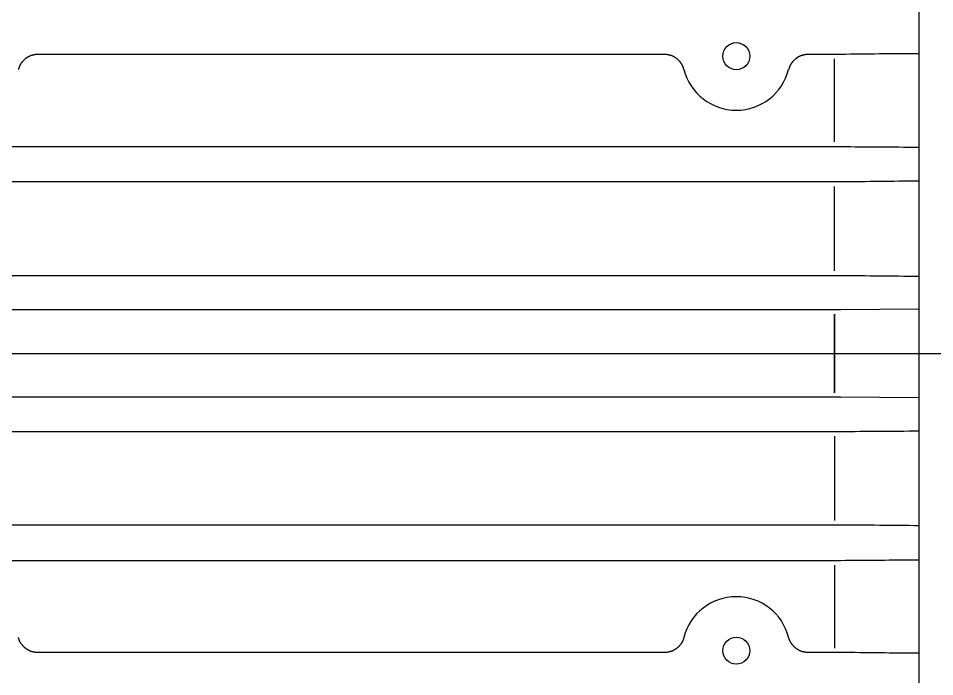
# Model space of a CAD drawing. Units: millimetres at full size. Extents: x -1560 to 1602, y -1094 to 1094.
# Drawn here: x 886.7 to 954.5, y 618.4 to 667.1 of the extents above; entities that cross this region are included whole.
import ezdxf

# ---------------------------------------------------------------- set-up
doc = ezdxf.new("R2010")
doc.units = ezdxf.units.MM
doc.header["$LTSCALE"] = 11.8857
doc.layers.add('0-1_GR1', color=134, linetype='Continuous')

msp = doc.modelspace()

# ---------------------------------------------------------------- linework, layer by layer
at = {"layer": '0-1_GR1', "color": 3}
for p, q in [((953.3, 671.65), (953.3, 612.97)), ((953.3, 642.31), (953.3, 565.57))]:
    msp.add_line(p, q, dxfattribs=at)
at = {"layer": '0-1_GR1'}
for p, q in [((934.48, 664.44), (888.13, 664.44)), ((947.06, 664.44), (945.13, 664.44)), ((947.06, 657.97), (947.06, 664.1)), ((856.34, 657.63), (947.06, 657.63)), ((947.06, 655.01), (856.34, 655.01)), ((947.06, 648.43), (947.06, 654.66)), ((856.34, 648.09), (947.06, 648.09)), ((947.06, 645.54), (856.34, 645.54)), ((953.3, 645.59), (947.53, 645.54)), ((947.06, 645.21), (947.06, 639.4)), ((947.06, 639.4), (947.06, 645.21)), ((122.61, 642.31), (1021.04, 642.31)), ((585.3, 642.31), (1030.84, 642.31)), ((947.06, 639.08), (856.34, 639.08)), ((953.3, 639.03), (947.53, 639.08)), ((856.34, 636.53), (947.06, 636.53)), ((947.06, 636.18), (947.06, 629.95)), ((947.06, 629.61), (856.34, 629.61)), ((856.34, 626.99), (947.06, 626.99)), ((947.06, 626.65), (947.06, 620.51)), ((934.48, 620.18), (888.13, 620.18)), ((947.06, 620.18), (945.13, 620.18))]:
    msp.add_line(p, q, dxfattribs=at)
for points in [[(953.3, 664.49), (952.94, 664.49), (952.57, 664.49), (952.21, 664.48), (951.84, 664.48), (951.48, 664.48), (951.12, 664.47), (950.76, 664.47), (950.39, 664.47), (950.03, 664.46), (949.67, 664.46), (949.31, 664.46), (948.96, 664.45), (948.6, 664.45), (948.24, 664.45), (947.89, 664.44), (947.53, 664.44)], [(887.14, 664.07), (887.12, 664.05), (887.1, 664.03), (887.08, 664.01), (887.06, 663.99), (887.04, 663.97), (887.02, 663.95), (887, 663.93), (886.98, 663.91), (886.97, 663.89), (886.95, 663.87), (886.93, 663.85), (886.92, 663.83), (886.9, 663.8), (886.89, 663.78), (886.87, 663.76), (886.86, 663.74), (886.84, 663.71), (886.83, 663.69), (886.82, 663.67), (886.8, 663.64), (886.79, 663.62), (886.78, 663.6), (886.77, 663.57), (886.76, 663.55), (886.75, 663.52), (886.74, 663.5), (886.73, 663.47), (886.72, 663.45), (886.71, 663.42), (886.7, 663.4), (886.69, 663.37), (886.69, 663.34), (886.68, 663.32)], [(888.13, 664.44), (888.1, 664.44), (888.07, 664.44), (888.05, 664.44), (888.02, 664.43), (887.99, 664.43), (887.96, 664.43), (887.93, 664.43), (887.91, 664.42), (887.88, 664.42), (887.85, 664.41), (887.82, 664.41), (887.8, 664.4), (887.77, 664.39), (887.74, 664.39), (887.72, 664.38), (887.69, 664.37), (887.66, 664.36), (887.64, 664.36), (887.61, 664.35), (887.58, 664.34), (887.56, 664.33), (887.53, 664.31), (887.51, 664.3), (887.48, 664.29), (887.46, 664.28), (887.43, 664.27), (887.41, 664.25), (887.38, 664.24), (887.36, 664.23), (887.34, 664.21), (887.31, 664.2), (887.29, 664.18), (887.27, 664.17), (887.24, 664.15), (887.22, 664.14), (887.2, 664.12), (887.18, 664.1), (887.16, 664.08), (887.14, 664.07)], [(935.34, 664.17), (935.32, 664.18), (935.29, 664.2), (935.27, 664.21), (935.25, 664.23), (935.22, 664.24), (935.2, 664.25), (935.17, 664.27), (935.15, 664.28), (935.12, 664.29), (935.1, 664.3), (935.07, 664.31), (935.05, 664.33), (935.02, 664.34), (935, 664.35), (934.97, 664.35), (934.94, 664.36), (934.92, 664.37), (934.89, 664.38), (934.86, 664.39), (934.84, 664.39), (934.81, 664.4), (934.78, 664.41), (934.75, 664.41), (934.73, 664.42), (934.7, 664.42), (934.67, 664.43), (934.64, 664.43), (934.62, 664.43), (934.59, 664.43), (934.56, 664.44), (934.53, 664.44), (934.5, 664.44), (934.48, 664.44)], [(935.93, 663.32), (935.92, 663.34), (935.91, 663.37), (935.9, 663.4), (935.9, 663.42), (935.89, 663.45), (935.88, 663.47), (935.87, 663.5), (935.86, 663.52), (935.85, 663.55), (935.84, 663.57), (935.83, 663.59), (935.81, 663.62), (935.8, 663.64), (935.79, 663.67), (935.78, 663.69), (935.76, 663.71), (935.75, 663.74), (935.73, 663.76), (935.72, 663.78), (935.7, 663.8), (935.69, 663.83), (935.67, 663.85), (935.66, 663.87), (935.64, 663.89), (935.62, 663.91), (935.6, 663.93), (935.58, 663.95), (935.57, 663.97), (935.55, 663.99), (935.53, 664.01), (935.51, 664.03), (935.49, 664.05), (935.47, 664.07), (935.45, 664.08), (935.43, 664.1), (935.41, 664.12), (935.38, 664.13), (935.36, 664.15), (935.34, 664.17)], [(944.14, 664.07), (944.12, 664.05), (944.1, 664.03), (944.08, 664.01), (944.06, 663.99), (944.04, 663.97), (944.02, 663.95), (944, 663.93), (943.98, 663.91), (943.97, 663.89), (943.95, 663.87), (943.93, 663.85), (943.92, 663.83), (943.9, 663.8), (943.89, 663.78), (943.87, 663.76), (943.86, 663.74), (943.84, 663.71), (943.83, 663.69), (943.82, 663.67), (943.8, 663.64), (943.79, 663.62), (943.78, 663.6), (943.77, 663.57), (943.76, 663.55), (943.75, 663.52), (943.74, 663.5), (943.73, 663.47), (943.72, 663.45), (943.71, 663.42), (943.7, 663.4), (943.69, 663.37), (943.68, 663.34), (943.68, 663.32)], [(945.13, 664.44), (945.1, 664.44), (945.07, 664.44), (945.04, 664.44), (945.02, 664.43), (944.99, 664.43), (944.96, 664.43), (944.93, 664.43), (944.91, 664.42), (944.88, 664.42), (944.85, 664.41), (944.82, 664.41), (944.8, 664.4), (944.77, 664.39), (944.74, 664.39), (944.72, 664.38), (944.69, 664.37), (944.66, 664.36), (944.64, 664.36), (944.61, 664.35), (944.58, 664.34), (944.56, 664.33), (944.53, 664.31), (944.51, 664.3), (944.48, 664.29), (944.46, 664.28), (944.43, 664.27), (944.41, 664.25), (944.38, 664.24), (944.36, 664.23), (944.34, 664.21), (944.31, 664.2), (944.29, 664.18), (944.27, 664.17), (944.24, 664.15), (944.22, 664.14), (944.2, 664.12), (944.18, 664.1), (944.16, 664.08), (944.14, 664.07)], [(947.53, 664.44), (947.51, 664.44), (947.49, 664.44), (947.47, 664.44), (947.45, 664.44), (947.44, 664.44), (947.42, 664.44), (947.4, 664.44), (947.38, 664.44), (947.36, 664.44), (947.34, 664.44), (947.32, 664.44), (947.3, 664.44), (947.28, 664.44), (947.26, 664.44), (947.24, 664.44), (947.22, 664.44), (947.2, 664.44), (947.18, 664.44), (947.16, 664.44), (947.14, 664.44), (947.12, 664.44), (947.1, 664.44), (947.08, 664.44), (947.06, 664.44)], [(947.06, 657.63), (947.08, 657.63), (947.1, 657.63), (947.12, 657.63), (947.14, 657.63), (947.16, 657.63), (947.18, 657.63), (947.2, 657.63), (947.22, 657.63), (947.24, 657.63), (947.26, 657.63), (947.28, 657.63), (947.3, 657.63), (947.32, 657.63), (947.34, 657.63), (947.36, 657.63), (947.38, 657.63), (947.4, 657.62), (947.42, 657.62), (947.44, 657.62), (947.45, 657.62), (947.47, 657.62), (947.49, 657.62), (947.51, 657.62), (947.53, 657.62)], [(947.53, 657.62), (947.89, 657.62), (948.24, 657.62), (948.6, 657.61), (948.96, 657.61), (949.32, 657.61), (949.67, 657.6), (950.03, 657.6), (950.39, 657.6), (950.76, 657.6), (951.12, 657.59), (951.48, 657.59), (951.84, 657.59), (952.21, 657.58), (952.57, 657.58), (952.94, 657.58), (953.3, 657.57)], [(947.53, 655.01), (947.51, 655.01), (947.49, 655.01), (947.47, 655.01), (947.45, 655.01), (947.44, 655.01), (947.42, 655.01), (947.4, 655.01), (947.38, 655.01), (947.36, 655.01), (947.34, 655.01), (947.32, 655.01), (947.3, 655.01), (947.28, 655.01), (947.26, 655.01), (947.24, 655.01), (947.22, 655.01), (947.2, 655.01), (947.18, 655.01), (947.16, 655.01), (947.14, 655.01), (947.12, 655.01), (947.1, 655.01), (947.08, 655.01), (947.06, 655.01)], [(953.3, 655.06), (952.94, 655.06), (952.57, 655.05), (952.21, 655.05), (951.84, 655.05), (951.48, 655.04), (951.12, 655.04), (950.76, 655.04), (950.4, 655.03), (950.04, 655.03), (949.68, 655.03), (949.32, 655.02), (948.96, 655.02), (948.6, 655.02), (948.24, 655.01), (947.89, 655.01), (947.53, 655.01)], [(947.06, 648.09), (947.08, 648.09), (947.1, 648.09), (947.12, 648.09), (947.14, 648.09), (947.16, 648.09), (947.18, 648.09), (947.2, 648.09), (947.22, 648.09), (947.24, 648.08), (947.26, 648.08), (947.28, 648.08), (947.3, 648.08), (947.32, 648.08), (947.34, 648.08), (947.36, 648.08), (947.38, 648.08), (947.4, 648.08), (947.42, 648.08), (947.44, 648.08), (947.45, 648.08), (947.47, 648.08), (947.49, 648.08), (947.51, 648.08), (947.53, 648.08)], [(947.53, 648.08), (947.89, 648.08), (948.24, 648.08), (948.6, 648.07), (948.96, 648.07), (949.32, 648.07), (949.68, 648.06), (950.04, 648.06), (950.4, 648.06), (950.76, 648.06), (951.12, 648.05), (951.48, 648.05), (951.84, 648.05), (952.21, 648.04), (952.57, 648.04), (952.94, 648.04), (953.3, 648.03)], [(947.53, 645.54), (947.51, 645.54), (947.49, 645.54), (947.47, 645.54), (947.45, 645.54), (947.43, 645.54), (947.42, 645.54), (947.4, 645.54), (947.38, 645.54), (947.36, 645.54), (947.34, 645.54), (947.32, 645.54), (947.3, 645.54), (947.28, 645.54), (947.26, 645.54), (947.24, 645.54), (947.22, 645.54), (947.2, 645.54), (947.18, 645.54), (947.16, 645.54), (947.14, 645.54), (947.12, 645.54), (947.1, 645.54), (947.08, 645.54), (947.06, 645.54)], [(947.53, 639.08), (947.51, 639.08), (947.49, 639.08), (947.47, 639.08), (947.45, 639.08), (947.43, 639.08), (947.42, 639.08), (947.4, 639.08), (947.38, 639.08), (947.36, 639.08), (947.34, 639.08), (947.32, 639.08), (947.3, 639.08), (947.28, 639.08), (947.26, 639.08), (947.24, 639.08), (947.22, 639.08), (947.2, 639.08), (947.18, 639.08), (947.16, 639.08), (947.14, 639.08), (947.12, 639.08), (947.1, 639.08), (947.08, 639.08), (947.06, 639.08)], [(947.06, 636.53), (947.08, 636.53), (947.1, 636.53), (947.12, 636.53), (947.14, 636.53), (947.16, 636.53), (947.18, 636.53), (947.2, 636.53), (947.22, 636.53), (947.24, 636.53), (947.26, 636.53), (947.28, 636.53), (947.3, 636.53), (947.32, 636.53), (947.34, 636.53), (947.36, 636.53), (947.38, 636.53), (947.4, 636.53), (947.42, 636.53), (947.44, 636.53), (947.45, 636.53), (947.47, 636.53), (947.49, 636.53), (947.51, 636.53), (947.53, 636.53)], [(947.53, 636.53), (947.89, 636.54), (948.24, 636.54), (948.6, 636.54), (948.96, 636.55), (949.32, 636.55), (949.68, 636.55), (950.04, 636.56), (950.4, 636.56), (950.76, 636.56), (951.12, 636.56), (951.48, 636.57), (951.84, 636.57), (952.21, 636.57), (952.57, 636.58), (952.94, 636.58), (953.3, 636.58)], [(947.53, 629.61), (947.51, 629.61), (947.49, 629.61), (947.47, 629.61), (947.45, 629.61), (947.44, 629.61), (947.42, 629.61), (947.4, 629.61), (947.38, 629.61), (947.36, 629.61), (947.34, 629.61), (947.32, 629.61), (947.3, 629.61), (947.28, 629.61), (947.26, 629.61), (947.24, 629.61), (947.22, 629.61), (947.2, 629.61), (947.18, 629.61), (947.16, 629.61), (947.14, 629.61), (947.12, 629.61), (947.1, 629.61), (947.08, 629.61), (947.06, 629.61)], [(953.3, 629.56), (952.94, 629.56), (952.57, 629.57), (952.21, 629.57), (951.84, 629.57), (951.48, 629.57), (951.12, 629.58), (950.76, 629.58), (950.4, 629.58), (950.04, 629.59), (949.68, 629.59), (949.32, 629.59), (948.96, 629.6), (948.6, 629.6), (948.24, 629.6), (947.89, 629.61), (947.53, 629.61)], [(947.06, 626.99), (947.08, 626.99), (947.1, 626.99), (947.12, 626.99), (947.14, 626.99), (947.16, 626.99), (947.18, 626.99), (947.2, 626.99), (947.22, 626.99), (947.24, 626.99), (947.26, 626.99), (947.28, 626.99), (947.3, 626.99), (947.32, 626.99), (947.34, 626.99), (947.36, 626.99), (947.38, 626.99), (947.4, 626.99), (947.42, 626.99), (947.44, 626.99), (947.45, 626.99), (947.47, 626.99), (947.49, 626.99), (947.51, 626.99), (947.53, 626.99)], [(947.53, 626.99), (947.89, 627), (948.24, 627), (948.6, 627), (948.96, 627.01), (949.32, 627.01), (949.67, 627.01), (950.03, 627.02), (950.39, 627.02), (950.76, 627.02), (951.12, 627.03), (951.48, 627.03), (951.84, 627.03), (952.21, 627.03), (952.57, 627.04), (952.94, 627.04), (953.3, 627.04)], [(887.14, 620.55), (887.12, 620.57), (887.1, 620.59), (887.08, 620.61), (887.06, 620.63), (887.04, 620.65), (887.02, 620.67), (887, 620.69), (886.98, 620.71), (886.97, 620.73), (886.95, 620.75), (886.93, 620.77), (886.92, 620.79), (886.9, 620.81), (886.89, 620.84), (886.87, 620.86), (886.86, 620.88), (886.84, 620.9), (886.83, 620.93), (886.82, 620.95), (886.8, 620.97), (886.79, 621), (886.78, 621.02), (886.77, 621.05), (886.76, 621.07), (886.75, 621.1), (886.74, 621.12), (886.73, 621.15), (886.72, 621.17), (886.71, 621.2), (886.7, 621.22), (886.69, 621.25), (886.69, 621.27), (886.68, 621.3)], [(935.93, 621.3), (935.92, 621.27), (935.91, 621.25), (935.9, 621.22), (935.9, 621.2), (935.89, 621.17), (935.88, 621.15), (935.87, 621.12), (935.86, 621.1), (935.85, 621.07), (935.84, 621.05), (935.83, 621.02), (935.81, 621), (935.8, 620.97), (935.79, 620.95), (935.78, 620.93), (935.76, 620.9), (935.75, 620.88), (935.73, 620.86), (935.72, 620.84), (935.7, 620.81), (935.69, 620.79), (935.67, 620.77), (935.66, 620.75), (935.64, 620.73), (935.62, 620.71), (935.6, 620.69), (935.58, 620.67), (935.57, 620.65), (935.55, 620.63), (935.53, 620.61), (935.51, 620.59), (935.49, 620.57), (935.47, 620.55), (935.45, 620.53), (935.43, 620.52), (935.41, 620.5), (935.38, 620.48), (935.36, 620.47), (935.34, 620.45)], [(944.14, 620.55), (944.12, 620.57), (944.1, 620.59), (944.08, 620.61), (944.06, 620.63), (944.04, 620.65), (944.02, 620.67), (944, 620.69), (943.98, 620.71), (943.97, 620.73), (943.95, 620.75), (943.93, 620.77), (943.92, 620.79), (943.9, 620.81), (943.89, 620.84), (943.87, 620.86), (943.86, 620.88), (943.84, 620.9), (943.83, 620.93), (943.82, 620.95), (943.8, 620.97), (943.79, 621), (943.78, 621.02), (943.77, 621.05), (943.76, 621.07), (943.75, 621.1), (943.74, 621.12), (943.73, 621.15), (943.72, 621.17), (943.71, 621.2), (943.7, 621.22), (943.69, 621.25), (943.68, 621.27), (943.68, 621.3)], [(888.13, 620.18), (888.1, 620.18), (888.07, 620.18), (888.05, 620.18), (888.02, 620.18), (887.99, 620.19), (887.96, 620.19), (887.93, 620.19), (887.91, 620.2), (887.88, 620.2), (887.85, 620.2), (887.82, 620.21), (887.8, 620.22), (887.77, 620.22), (887.74, 620.23), (887.72, 620.24), (887.69, 620.24), (887.66, 620.25), (887.64, 620.26), (887.61, 620.27), (887.58, 620.28), (887.56, 620.29), (887.53, 620.3), (887.51, 620.31), (887.48, 620.33), (887.46, 620.34), (887.43, 620.35), (887.41, 620.36), (887.38, 620.38), (887.36, 620.39), (887.34, 620.4), (887.31, 620.42), (887.29, 620.43), (887.27, 620.45), (887.24, 620.47), (887.22, 620.48), (887.2, 620.5), (887.18, 620.52), (887.16, 620.53), (887.14, 620.55)], [(935.34, 620.45), (935.32, 620.43), (935.29, 620.42), (935.27, 620.41), (935.25, 620.39), (935.22, 620.38), (935.2, 620.36), (935.17, 620.35), (935.15, 620.34), (935.12, 620.33), (935.1, 620.31), (935.07, 620.3), (935.05, 620.29), (935.02, 620.28), (935, 620.27), (934.97, 620.26), (934.94, 620.25), (934.92, 620.25), (934.89, 620.24), (934.86, 620.23), (934.84, 620.22), (934.81, 620.22), (934.78, 620.21), (934.75, 620.21), (934.73, 620.2), (934.7, 620.2), (934.67, 620.19), (934.64, 620.19), (934.62, 620.19), (934.59, 620.18), (934.56, 620.18), (934.53, 620.18), (934.5, 620.18), (934.48, 620.18)], [(945.13, 620.18), (945.1, 620.18), (945.07, 620.18), (945.04, 620.18), (945.02, 620.18), (944.99, 620.19), (944.96, 620.19), (944.93, 620.19), (944.91, 620.2), (944.88, 620.2), (944.85, 620.2), (944.82, 620.21), (944.8, 620.22), (944.77, 620.22), (944.74, 620.23), (944.72, 620.24), (944.69, 620.24), (944.66, 620.25), (944.64, 620.26), (944.61, 620.27), (944.58, 620.28), (944.56, 620.29), (944.53, 620.3), (944.51, 620.31), (944.48, 620.33), (944.46, 620.34), (944.43, 620.35), (944.41, 620.36), (944.38, 620.38), (944.36, 620.39), (944.34, 620.4), (944.31, 620.42), (944.29, 620.43), (944.27, 620.45), (944.24, 620.47), (944.22, 620.48), (944.2, 620.5), (944.18, 620.52), (944.16, 620.53), (944.14, 620.55)], [(947.53, 620.18), (947.51, 620.18), (947.49, 620.18), (947.47, 620.18), (947.45, 620.18), (947.44, 620.18), (947.42, 620.18), (947.4, 620.18), (947.38, 620.18), (947.36, 620.18), (947.34, 620.18), (947.32, 620.18), (947.3, 620.18), (947.28, 620.18), (947.26, 620.18), (947.24, 620.18), (947.22, 620.18), (947.2, 620.18), (947.18, 620.18), (947.16, 620.18), (947.14, 620.18), (947.12, 620.18), (947.1, 620.18), (947.08, 620.18), (947.06, 620.18)], [(953.3, 620.12), (952.94, 620.13), (952.57, 620.13), (952.21, 620.13), (951.84, 620.14), (951.48, 620.14), (951.12, 620.14), (950.76, 620.15), (950.39, 620.15), (950.03, 620.15), (949.67, 620.16), (949.31, 620.16), (948.96, 620.16), (948.6, 620.17), (948.24, 620.17), (947.89, 620.17), (947.53, 620.18)]]:
    msp.add_lwpolyline(points, dxfattribs=at)
for centre in [(939.8, 664.31), (939.8, 620.31)]:
    msp.add_circle(centre, 1, dxfattribs=at)
for centre, start, end in [((939.8, 664.31), 194.32601, 345.67399), ((939.8, 620.31), 14.32601, 165.67399)]:
    msp.add_arc(centre, 4, start, end, dxfattribs=at)

doc.saveas('drawing.dxf')
